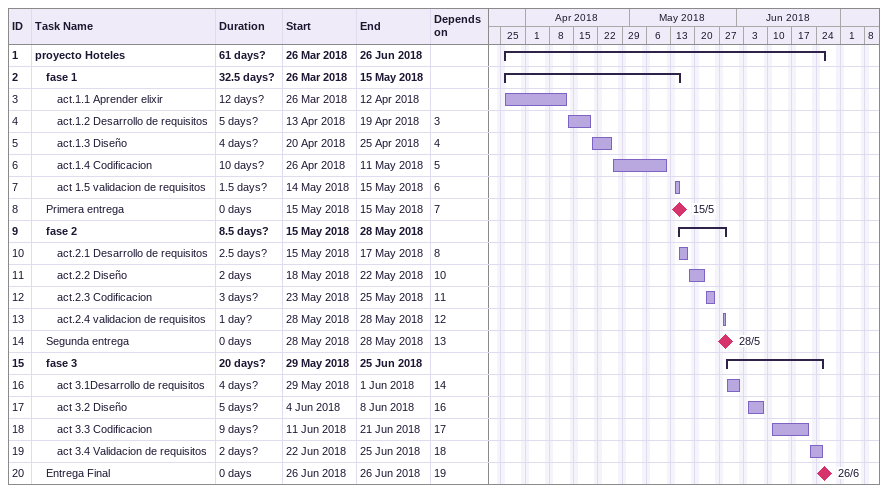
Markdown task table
| ID | Level | Task | Duration | Start | Finish | Predecessors |
|---|---|---|---|---|---|---|
| 1 | 1 | **proyecto Hoteles** | 61d? | 2018-03-26 | 2018-06-26 |  |
| 2 | 2 | **fase 1** | 32.5d? | 2018-03-26 | 2018-05-15 |  |
| 3 | 3 | act.1.1 Aprender elixir | 12d? | 2018-03-26 | 2018-04-12 |  |
| 4 | 3 | act.1.2 Desarrollo de requisitos | 5d? | 2018-04-13 | 2018-04-19 | 3 |
| 5 | 3 | act.1.3 Diseño | 4d? | 2018-04-20 | 2018-04-25 | 4 |
| 6 | 3 | act.1.4 Codificacion | 10d? | 2018-04-26 | 2018-05-11 | 5 |
| 7 | 3 | act 1.5 validacion de requisitos | 1.5d? | 2018-05-14 | 2018-05-15 | 6 |
| 8 | 2 | Primera entrega | 0d | 2018-05-15 | 2018-05-15 | 7 |
| 9 | 2 | **fase 2** | 8.5d? | 2018-05-15 | 2018-05-28 |  |
| 10 | 3 | act.2.1 Desarrollo de requisitos | 2.5d? | 2018-05-15 | 2018-05-17 | 8 |
| 11 | 3 | act.2.2 Diseño | 2d | 2018-05-18 | 2018-05-22 | 10 |
| 12 | 3 | act.2.3 Codificacion | 3d? | 2018-05-23 | 2018-05-25 | 11 |
| 13 | 3 | act.2.4 validacion de requisitos | 1d? | 2018-05-28 | 2018-05-28 | 12 |
| 14 | 2 | Segunda entrega | 0d | 2018-05-28 | 2018-05-28 | 13 |
| 15 | 2 | **fase 3** | 20d? | 2018-05-29 | 2018-06-25 |  |
| 16 | 3 | act 3.1Desarrollo de requisitos | 4d? | 2018-05-29 | 2018-06-01 | 14 |
| 17 | 3 | act 3.2 Diseño | 5d? | 2018-06-04 | 2018-06-08 | 16 |
| 18 | 3 | act 3.3 Codificacion | 9d? | 2018-06-11 | 2018-06-21 | 17 |
| 19 | 3 | act 3.4 Validacion de requisitos | 2d? | 2018-06-22 | 2018-06-25 | 18 |
| 20 | 2 | Entrega Final | 0d | 2018-06-26 | 2018-06-26 | 19 |
